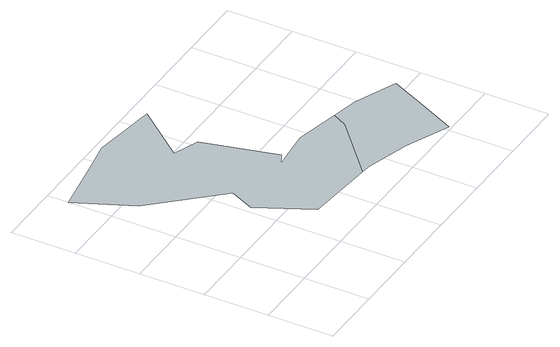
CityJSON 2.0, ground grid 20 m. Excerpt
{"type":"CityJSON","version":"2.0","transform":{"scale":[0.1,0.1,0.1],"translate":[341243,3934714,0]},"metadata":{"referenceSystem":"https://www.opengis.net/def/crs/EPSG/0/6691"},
"CityObjects":{
"object1":{"type":"GenericCityObject","attributes":{"prefecture":"14","disasterType":"1","areaType":"1","zoneNumber":"151-H24-43015","zoneName":"青山15","status":"0"},"geometry":[{"type":"MultiSurface","lod":"1","boundaries":[[[0,1,2,3,4,5,6,7,8,9,10,11,12,13,14,15,16,17,18]]]}]},
"object2":{"type":"GenericCityObject","attributes":{"prefecture":"14","disasterType":"1","areaType":"1","zoneNumber":"151-H24-43015","zoneName":"青山15","status":"0"},"geometry":[{"type":"MultiSurface","lod":"1","boundaries":[[[3,4,5,6,7,8,9,10,11,12,13,14,15,16,19,20,21,22,23,24,25,26,27,18,0,1,2]]]}]}
},
"vertices":[
[573,335,0],[444,322,0],[479,341,0],[421,568,0],[342,598,0],[469,753,0],[446,757,0],[370,768,0],[273,782,0],[267,781,0],[184,766,0],[1,735,0],[79,560,0],[258,367,0],[222,292,0],[302,128,0],[516,109,0],[688,262,0],[712,306,0],
[552,106,0],[683,66,0],[817,8,0],[830,36,0],[865,109,0],[883,145,0],[904,189,0],[926,235,0],[795,289,0]
]}
